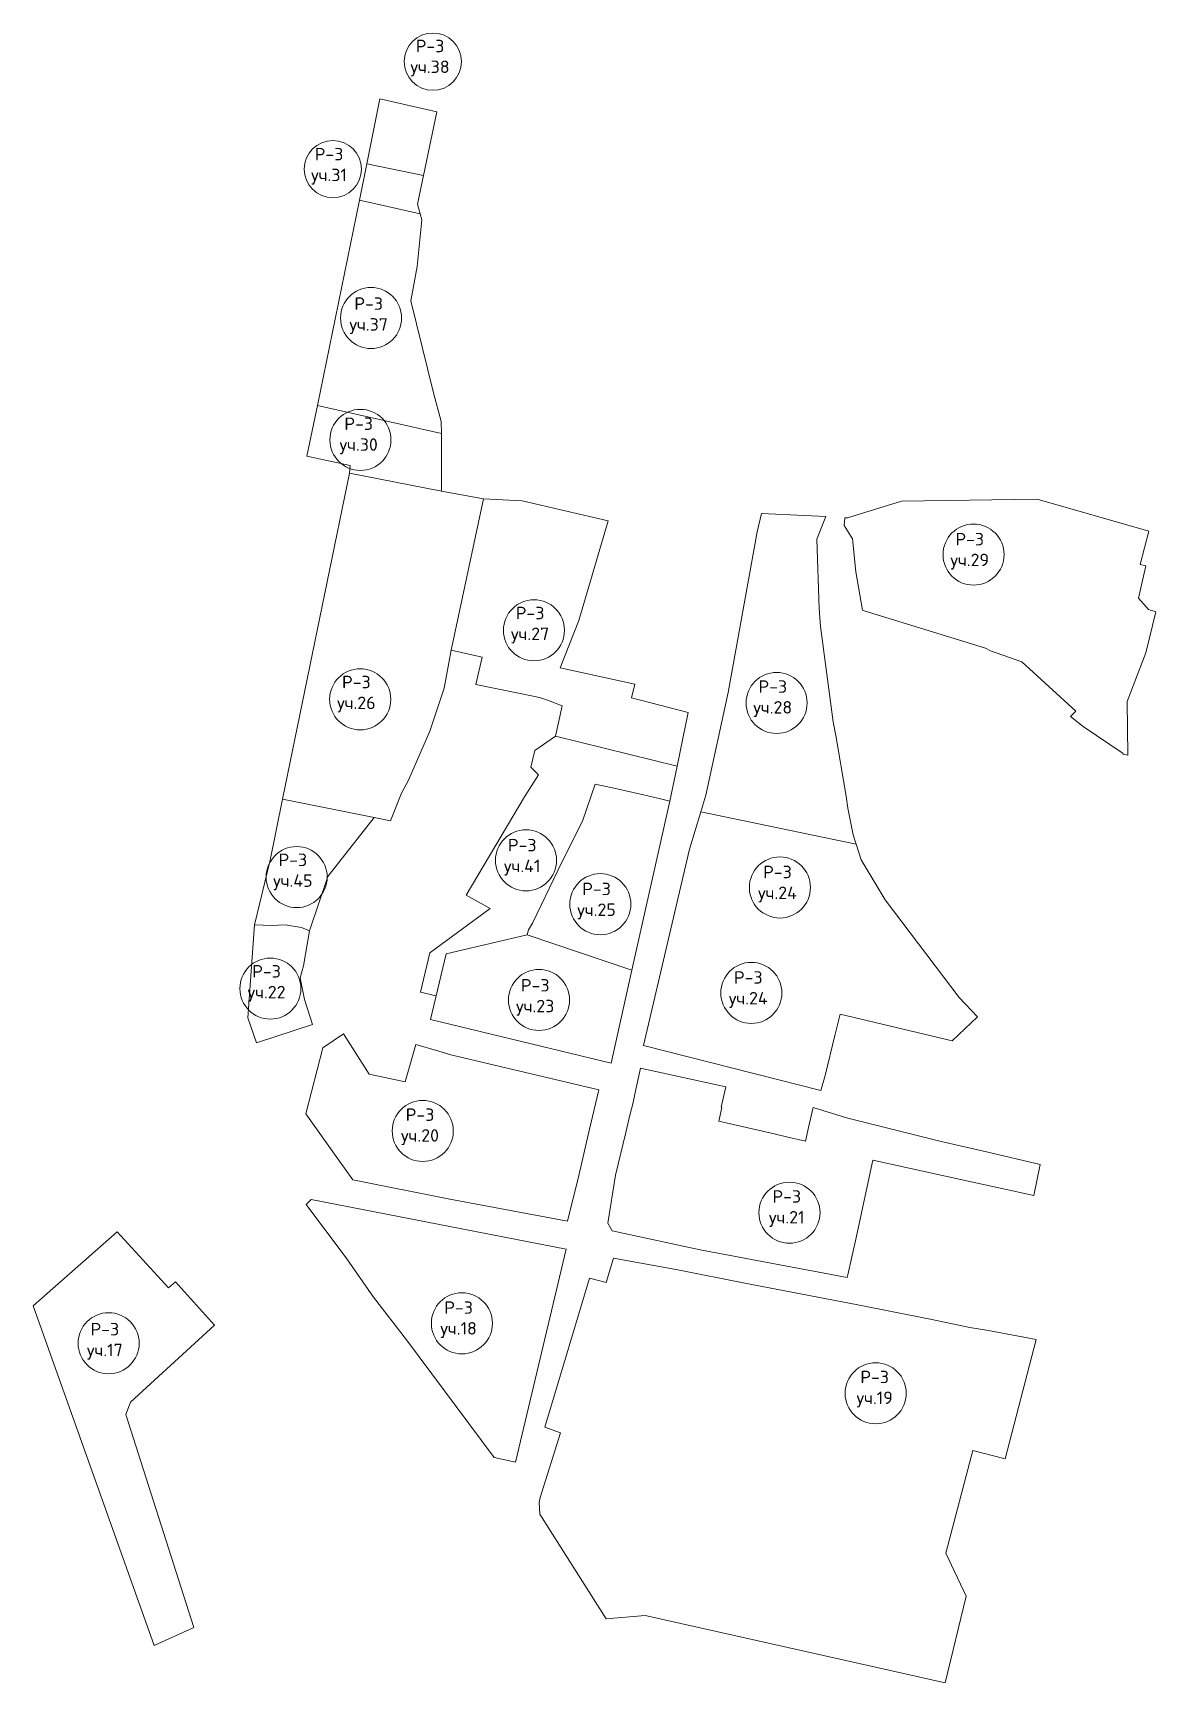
# Model space of a CAD drawing. Extents: x 1391530 to 1399368, y 355539 to 360872.
# Drawn here: x 1394096 to 1394684, y 360007 to 360872 of the extents above; entities that cross this region are included whole.
import ezdxf

# ---------------------------------------------------------------- set-up
doc = ezdxf.new("R2010")
doc.units = 0
doc.header["$MEASUREMENT"] = 0
doc.layers.add('Р-3', color=142, linetype='Continuous')
doc.styles.get("Standard").update_dxf_attribs({"font": 'simplex.shx'})

msp = doc.modelspace()

# ---------------------------------------------------------------- linework, layer by layer
at = {"layer": 'Р-3', "lineweight": 20}
for points in [[(1394307.11, 360830.52), (1394277.28, 360837.34), (1394270.52, 360803.25), (1394300.21, 360797.04), (1394307.11, 360830.52)], [(1394300.21, 360797.04), (1394270.52, 360803.25), (1394266.72, 360784.22), (1394298.5, 360777.11), (1394297.14, 360782.16), (1394300.21, 360797.04)], [(1394266.73, 360784.23), (1394244.63, 360676.53), (1394309.55, 360661.93), (1394309.53, 360668.18), (1394305.45, 360683.14), (1394293.51, 360731.52), (1394296.84, 360749.37), (1394299.38, 360773.86), (1394298.5, 360777.11), (1394266.73, 360784.23)], [(1394309.56, 360661.93), (1394309.59, 360648.46), (1394309.65, 360631.67), (1394261.4, 360641.09), (1394261.79, 360645.19), (1394239.05, 360650.01), (1394244.63, 360676.53), (1394309.56, 360661.93)], [(1394282.94, 360458.94), (1394288.64, 360473.4), (1394292.43, 360480.19), (1394303.58, 360505.9), (1394311.06, 360528.52), (1394314.68, 360548.28), (1394331.67, 360627.65), (1394309.65, 360631.67), (1394261.4, 360641.09), (1394261.4, 360641.09), (1394226.38, 360470.24), (1394274.36, 360460.6), (1394282.94, 360458.94)], [(1394433.06, 360487.61), (1394438.79, 360515.78), (1394409.2, 360523.34), (1394410.87, 360530.52), (1394371.73, 360539.08), (1394381.54, 360563.95), (1394397.01, 360616.15), (1394351.89, 360626.55), (1394331.67, 360627.65), (1394314.68, 360548.28), (1394331, 360544.76), (1394327.56, 360530.32), (1394349.95, 360525.78), (1394361.02, 360523.55), (1394365.73, 360522.01), (1394372.85, 360519.17), (1394369.29, 360503.27), (1394433.06, 360487.61)], [(1394669.23, 360493.29), (1394668.88, 360521.53), (1394678.63, 360547.05), (1394683.94, 360568.51), (1394680, 360569.61), (1394674.86, 360575.53), (1394678.57, 360592.56), (1394675.73, 360593.2), (1394680.12, 360610.8), (1394621.63, 360627.41), (1394550.56, 360626.47), (1394522.31, 360617.76), (1394520.89, 360617.8), (1394520.53, 360613.75), (1394524.98, 360606.66), (1394526.73, 360589.43), (1394530.22, 360569.38), (1394530.55, 360569.22), (1394594.67, 360549.43), (1394597.21, 360548.07), (1394613.67, 360542.22), (1394642.02, 360516.35), (1394639.24, 360513.58), (1394645.76, 360508.29), (1394666.69, 360494.23), (1394666.52, 360493.88), (1394669.23, 360493.29)], [(1394526.85, 360446.72), (1394525.31, 360451.58), (1394522.52, 360465.56), (1394521.62, 360471.81), (1394516.25, 360503.61), (1394514.74, 360510.83), (1394508.13, 360560.78), (1394507.55, 360570.21), (1394506.3, 360606.6), (1394510.94, 360618.34), (1394477.22, 360620.07), (1394475.01, 360610.32), (1394459.74, 360526.21), (1394448.05, 360472.38), (1394445.41, 360463.59), (1394526.85, 360446.72)], [(1394298.63, 360369.21), (1394306.87, 360367.24), (1394312.11, 360389.24), (1394354.54, 360399.19), (1394355.18, 360401.76), (1394357.32, 360405.27), (1394370.68, 360433.28), (1394371.23, 360434.44), (1394379.84, 360451.4), (1394381.65, 360455.1), (1394383.46, 360458.8), (1394390.14, 360478.14), (1394400.87, 360475.85), (1394415.39, 360472.55), (1394423.71, 360470.62), (1394429.19, 360469.32), (1394433.06, 360487.61), (1394369.29, 360503.27), (1394358.55, 360495.83), (1394356.5, 360486.97), (1394360.53, 360483), (1394353.17, 360471.53), (1394322.62, 360420.05), (1394335.11, 360412.9), (1394303.52, 360389.78), (1394298.63, 360369.21)], [(1394409.37, 360380.75), (1394418.55, 360421.86), (1394429.19, 360469.32), (1394423.71, 360470.62), (1394415.39, 360472.55), (1394400.87, 360475.85), (1394390.14, 360478.14), (1394383.46, 360458.8), (1394381.65, 360455.1), (1394379.84, 360451.4), (1394371.23, 360434.44), (1394370.68, 360433.28), (1394357.32, 360405.27), (1394355.18, 360401.76), (1394354.54, 360399.19), (1394409.37, 360380.75)], [(1394240.48, 360401.26), (1394250.14, 360429.81), (1394274.36, 360460.6), (1394226.38, 360470.24), (1394219.83, 360438.31), (1394211.74, 360404.46), (1394220.75, 360404.03), (1394227.74, 360404.46), (1394236.25, 360403.03), (1394240.48, 360401.26)], [(1394445.41, 360463.59), (1394526.85, 360446.72), (1394529.44, 360438.51), (1394542.06, 360417.56), (1394580.81, 360366.31), (1394590.43, 360356.2), (1394577.09, 360343.65), (1394518.44, 360357.61), (1394515.77, 360346.38), (1394510.56, 360325.55), (1394508.32, 360317.6), (1394415.51, 360341.22), (1394439.5, 360444.05), (1394445.41, 360463.59)], [(1394212.77, 360342.54), (1394242.11, 360352.22), (1394237.82, 360365.21), (1394235.51, 360376.7), (1394237.26, 360382.87), (1394240.48, 360401.26), (1394236.25, 360403.03), (1394227.74, 360404.46), (1394220.75, 360404.03), (1394211.74, 360404.46), (1394208.24, 360355.72), (1394212.77, 360342.54)], [(1394398.45, 360331.85), (1394409.37, 360380.75), (1394354.54, 360399.19), (1394312.11, 360389.24), (1394303.91, 360354.82), (1394398.45, 360331.85)], [(1394375.61, 360249.06), (1394381.52, 360273.02), (1394387.24, 360297.37), (1394392.05, 360317.98), (1394314.51, 360336.26), (1394308.19, 360338.15), (1394296.19, 360341.76), (1394290.57, 360322.16), (1394271.66, 360326.25), (1394258.31, 360347.27), (1394247.44, 360339.91), (1394238.6, 360305.3), (1394255.37, 360281.81), (1394263.25, 360270.78), (1394313.15, 360260.81), (1394375.61, 360249.06)], [(1394522.14, 360219.65), (1394522.44, 360221), (1394526.97, 360241.31), (1394535.64, 360281.17), (1394582.38, 360270.74), (1394619.89, 360262.6), (1394623.29, 360278.91), (1394595.22, 360285.41), (1394571.36, 360290.96), (1394521.77, 360303.27), (1394504.42, 360308.76), (1394504.2, 360307.93), (1394501.86, 360298.29), (1394500.37, 360291), (1394491.13, 360293.13), (1394483.84, 360294.82), (1394455.01, 360301.56), (1394456.51, 360308.78), (1394456.15, 360308.86), (1394458.52, 360319.45), (1394413.85, 360329.23), (1394411.01, 360316.54), (1394409.96, 360311.28), (1394408.37, 360304.66), (1394406.19, 360295.61), (1394400.79, 360273.17), (1394396.84, 360248.13), (1394399.07, 360244.02), (1394445.12, 360234.17), (1394522.14, 360219.65)], [(1394348.4, 360122.9), (1394374.93, 360234.49), (1394241.31, 360260.44), (1394238.66, 360257.82), (1394260.11, 360229.4), (1394273.96, 360209.26), (1394291.27, 360186.99), (1394337.22, 360125.33), (1394348.4, 360122.9)], [(1394139.73, 360243.56), (1394095.63, 360204.82), (1394159.17, 360026.77), (1394179.94, 360036.17), (1394144.2, 360147.85), (1394146.72, 360154.32), (1394190.65, 360194.7), (1394170.24, 360217.33), (1394166.69, 360214.25), (1394139.73, 360243.56)], [(1394395.87, 360040.65), (1394416.38, 360042.56), (1394536.97, 360015.33), (1394573.55, 360007.11), (1394584.51, 360052.69), (1394573.8, 360075.12), (1394588.07, 360128.88), (1394604.92, 360124.51), (1394621.12, 360187.2), (1394596.19, 360191.92), (1394586.44, 360193.44), (1394565.67, 360197.79), (1394527.73, 360205.21), (1394468.59, 360216.71), (1394433.37, 360223.55), (1394399.72, 360229.81), (1394395.91, 360216.95), (1394387.21, 360219.25), (1394363.78, 360141.12), (1394372.02, 360138.22), (1394361.34, 360104.3), (1394360.83, 360101.62), (1394361.14, 360095.5), (1394395.87, 360040.65)]]:
    msp.add_lwpolyline(points, dxfattribs=at)
at = {"layer": 'Р-3', "lineweight": 0}
for centre, radius in [((1394305.12, 360856.79), 15), ((1394252.72, 360800.48), 15), ((1394272.74, 360722.44), 16), ((1394267.17, 360658.57), 16), ((1394588.36, 360598.46), 16), ((1394358.06, 360558.79), 16), ((1394267.04, 360522.62), 16), ((1394485.18, 360520.7), 16), ((1394353.9, 360438.22), 16), ((1394233.76, 360429.44), 16), ((1394486.91, 360424), 16), ((1394392.85, 360415.25), 16), ((1394220, 360371.02), 16), ((1394471.97, 360368.75), 16), ((1394360.71, 360365.06), 16), ((1394299.81, 360296.42), 16), ((1394491.93, 360253.55), 16), ((1394320.31, 360195.61), 16), ((1394135.25, 360185.16), 16), ((1394537.11, 360158.94), 16)]:
    msp.add_circle(centre, radius, dxfattribs=at)

# ---------------------------------------------------------------- texts
at = {"layer": 'Р-3', "char_height": 6.533, "width": 6.5333, "attachment_point": 2}
for s, insert in [('Р-3\\Pуч.38', (1394303.63, 360868.24)), ('Р-3\\Pуч.31', (1394250.72, 360811.58)), ('Р-3\\Pуч.37', (1394271.48, 360733.23)), ('Р-3\\Pуч.30', (1394266.25, 360670.28)), ('Р-3\\Pуч.29', (1394586.36, 360609.81)), ('Р-3\\Pуч.27', (1394356.05, 360571.09)), ('Р-3\\Pуч.26', (1394265.03, 360534.92)), ('Р-3\\Pуч.28', (1394483.18, 360532.56)), ('Р-3\\Pуч.41', (1394351.91, 360449.46)), ('Р-3\\Pуч.45', (1394231.75, 360441.75)), ('Р-3\\Pуч.24', (1394485.64, 360435.37)), ('Р-3\\Pуч.25', (1394390.85, 360426.5)), ('Р-3\\Pуч.22', (1394217.99, 360383.32)), ('Р-3\\Pуч.23', (1394358.72, 360376.01)), ('Р-3\\Pуч.24', (1394470.34, 360380.11)), ('Р-3\\Pуч.20', (1394298.38, 360308.21)), ('Р-3\\Pуч.21', (1394490.5, 360265.34)), ('Р-3\\Pуч.18', (1394318.6, 360207.11)), ('Р-3\\Pуч.17', (1394133.27, 360195.79)), ('Р-3\\Pуч.19', (1394536.56, 360170.75))]:
    msp.add_mtext(s, dxfattribs=dict(at, insert=insert))

doc.saveas('drawing.dxf')
